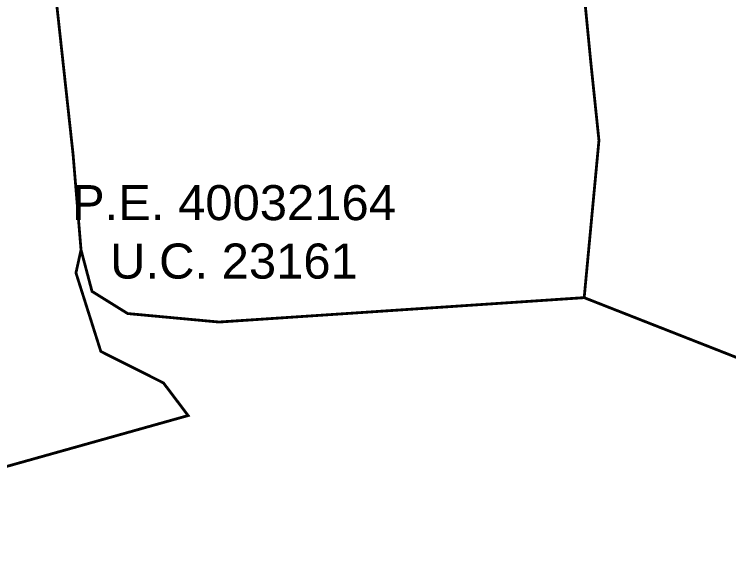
# Model space of a CAD drawing. Header units: metres. Extents: x 561401 to 594056, y 8460144 to 8508504.
# Drawn here: x 587110.8 to 587161.7, y 8499469.6 to 8499508.8 of the extents above; entities that cross this region are included whole.
import ezdxf

# ---------------------------------------------------------------- set-up
doc = ezdxf.new("R2010")
doc.units = ezdxf.units.M
for name, color, linetype in [('1.2. AFECTADOS BASE GRAFICA GORE', 76, 'Continuous'), ('1.2. AFECTADOS BASE GRAFICA SUNARP', 150, 'Continuous'), ('1.3 ETIQUETA P.E. Y U.C.', 1, 'Continuous')]:
    doc.layers.add(name, color=color, linetype=linetype)
doc.styles.add('Arial', font='arial.ttf', dxfattribs={"height": 1})

msp = doc.modelspace()

# ---------------------------------------------------------------- linework, layer by layer
at = {"layer": '1.2. AFECTADOS BASE GRAFICA GORE', "color": 64, "linetype": 'Continuous', "lineweight": -3, "const_width": 0.2}
msp.add_lwpolyline([(587088.39, 8499498.47), (587077.21, 8499487.047), (587086.186, 8499469.762), (587123.178, 8499480.141), (587121.419, 8499482.469), (587116.952, 8499484.716), (587115.178, 8499490.318), (587115.54, 8499491.96), (587114.974, 8499498.761), (587113.174, 8499515.267), (587111.743, 8499523.771), (587088.39, 8499498.47)], close=True, dxfattribs=at)
at = {"layer": '1.2. AFECTADOS BASE GRAFICA SUNARP', "color": 64, "linetype": 'Continuous', "lineweight": -3, "const_width": 0.2}
msp.add_lwpolyline([(587111.743, 8499523.771), (587113.174, 8499515.267), (587114.974, 8499498.761), (587115.54, 8499491.96), (587116.324, 8499488.998), (587118.865, 8499487.417), (587125.381, 8499486.811), (587151.426, 8499488.551), (587152.479, 8499499.769), (587151.899, 8499505.331), (587151.32, 8499511.282), (587150.67, 8499516.676), (587150.087, 8499525.707), (587150.316, 8499532.955), (587140.911, 8499534.108), (587138.573, 8499534.16), (587126.784, 8499533.675), (587122.272, 8499532.348), (587115.961, 8499528.207), (587111.743, 8499523.771)], close=True, dxfattribs=at)
msp.add_lwpolyline([(587168.997, 8499525.741), (587161.406, 8499529.953), (587150.316, 8499532.955), (587150.087, 8499525.707), (587150.087, 8499525.707), (587150.67, 8499516.676), (587151.32, 8499511.282), (587151.899, 8499505.331), (587152.479, 8499499.769), (587151.426, 8499488.551), (587163.939, 8499483.638)], dxfattribs=at)

# ---------------------------------------------------------------- texts
at = {"layer": '1.3 ETIQUETA P.E. Y U.C.', "color": 1, "insert": (587126.448, 8499493.227), "char_height": 2.5, "attachment_point": 5, "style": 'Arial'}
msp.add_mtext('P.E. 40032164\\PU.C. 23161', dxfattribs=at)

doc.saveas('drawing.dxf')
